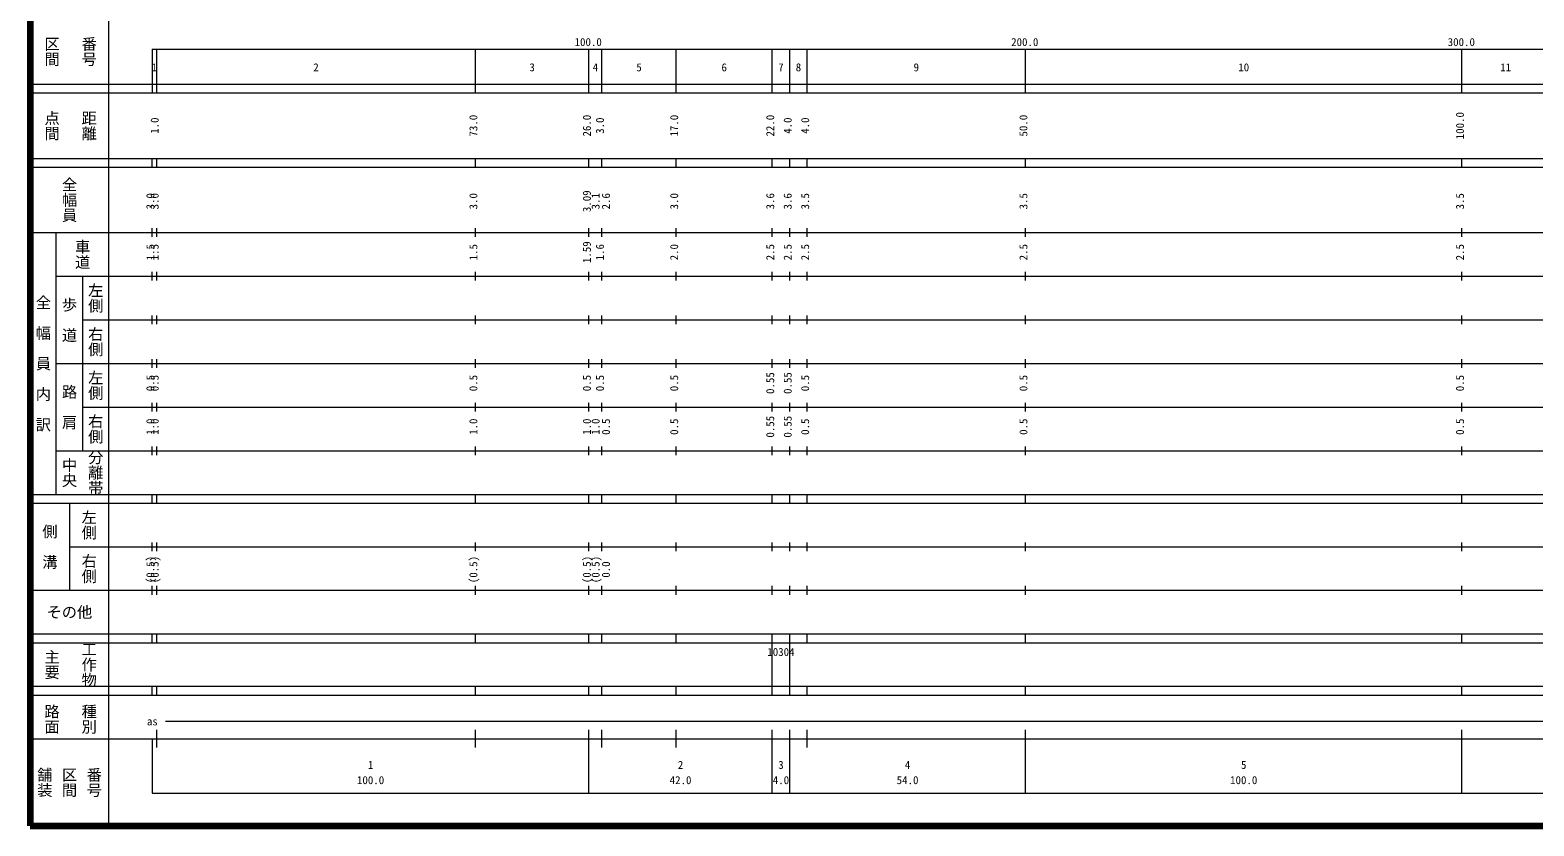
# Model space of a CAD drawing. Units: millimetres on the paper, enlarged 1000 times. Extents: x 40000 to 680000, y 20000 to 380000.
# Drawn here: x 40000 to 384476, y 20000 to 202409 of the extents above; entities that cross this region are included whole.
import ezdxf
from ezdxf.enums import TextEntityAlignment as Align

# ---------------------------------------------------------------- set-up
doc = ezdxf.new("R2010")
doc.units = ezdxf.units.MM
doc.header["$LTSCALE"] = 1000
doc.layers.add('M-TTL', color=2, linetype='Continuous', lineweight=140)
doc.layers.add('M-TTL-BAND', color=7, linetype='Continuous', lineweight=13)
doc.styles.add('@ＭＳ ゴシック', font='')
doc.styles.add('ＭＳ ゴシック', font='')
doc.styles.get('@ＭＳ ゴシック').set_extended_font_data('@MS Gothic')
doc.styles.get('ＭＳ ゴシック').set_extended_font_data('MS Gothic')

msp = doc.modelspace()

# ---------------------------------------------------------------- linework, layer by layer
at = {"layer": 'M-TTL'}
for p, q in [((40000, 380000), (40000, 20000)), ((40000, 20000), (680000, 20000))]:
    msp.add_line(p, q, dxfattribs=at)
at = {"layer": 'M-TTL-BAND'}
for p, q in [((58000, 370000), (58000, 20000)), ((68000, 198000), (579000, 198000)), ((68000, 198000), (68000, 188000)), ((69000, 188000), (69000, 198000)), ((142000, 188000), (142000, 198000)), ((168000, 188000), (168000, 198000)), ((171000, 188000), (171000, 198000)), ((188000, 188000), (188000, 198000)), ((210000, 188000), (210000, 198000)), ((214000, 188000), (214000, 198000)), ((218000, 188000), (218000, 198000)), ((268000, 188000), (268000, 198000)), ((368000, 188000), (368000, 198000)), ((40000, 190000), (579000, 190000)), ((40000, 188000), (579000, 188000)), ((40000, 173000), (579000, 173000)), ((68000, 171000), (68000, 173000)), ((69000, 171000), (69000, 173000)), ((142000, 171000), (142000, 173000)), ((168000, 171000), (168000, 173000)), ((171000, 171000), (171000, 173000)), ((188000, 171000), (188000, 173000)), ((210000, 171000), (210000, 173000)), ((214000, 171000), (214000, 173000)), ((218000, 171000), (218000, 173000)), ((268000, 171000), (268000, 173000)), ((368000, 171000), (368000, 173000)), ((40000, 171000), (579000, 171000)), ((40000, 156000), (579000, 156000)), ((46000, 96000), (46000, 156000)), ((68000, 155000), (68000, 157000)), ((69000, 155000), (69000, 157000)), ((142000, 155000), (142000, 157000)), ((168000, 155000), (168000, 157000)), ((171000, 155000), (171000, 157000)), ((188000, 155000), (188000, 157000)), ((210000, 155000), (210000, 157000)), ((214000, 155000), (214000, 157000)), ((218000, 155000), (218000, 157000)), ((268000, 155000), (268000, 157000)), ((368000, 155000), (368000, 157000)), ((46000, 146000), (579000, 146000)), ((52000, 146000), (52000, 106000)), ((68000, 145000), (68000, 147000)), ((69000, 145000), (69000, 147000)), ((142000, 145000), (142000, 147000)), ((168000, 145000), (168000, 147000)), ((171000, 145000), (171000, 147000)), ((188000, 145000), (188000, 147000)), ((210000, 145000), (210000, 147000)), ((214000, 145000), (214000, 147000)), ((218000, 145000), (218000, 147000)), ((268000, 145000), (268000, 147000)), ((368000, 145000), (368000, 147000)), ((52000, 136000), (579000, 136000)), ((68000, 135000), (68000, 137000)), ((69000, 135000), (69000, 137000)), ((142000, 135000), (142000, 137000)), ((168000, 135000), (168000, 137000)), ((171000, 135000), (171000, 137000)), ((188000, 135000), (188000, 137000)), ((210000, 135000), (210000, 137000)), ((214000, 135000), (214000, 137000)), ((218000, 135000), (218000, 137000)), ((268000, 135000), (268000, 137000)), ((368000, 135000), (368000, 137000)), ((46000, 126000), (579000, 126000)), ((68000, 125000), (68000, 127000)), ((69000, 125000), (69000, 127000)), ((142000, 125000), (142000, 127000)), ((168000, 125000), (168000, 127000)), ((171000, 125000), (171000, 127000)), ((188000, 125000), (188000, 127000)), ((210000, 125000), (210000, 127000)), ((214000, 125000), (214000, 127000)), ((218000, 125000), (218000, 127000)), ((268000, 125000), (268000, 127000)), ((368000, 125000), (368000, 127000)), ((52000, 116000), (579000, 116000)), ((68000, 115000), (68000, 117000)), ((69000, 115000), (69000, 117000)), ((142000, 115000), (142000, 117000)), ((168000, 115000), (168000, 117000)), ((171000, 115000), (171000, 117000)), ((188000, 115000), (188000, 117000)), ((210000, 115000), (210000, 117000)), ((214000, 115000), (214000, 117000)), ((218000, 115000), (218000, 117000)), ((268000, 115000), (268000, 117000)), ((368000, 115000), (368000, 117000)), ((68000, 105000), (68000, 107000)), ((69000, 105000), (69000, 107000)), ((142000, 105000), (142000, 107000)), ((168000, 105000), (168000, 107000)), ((171000, 105000), (171000, 107000)), ((188000, 105000), (188000, 107000)), ((210000, 105000), (210000, 107000)), ((214000, 105000), (214000, 107000)), ((218000, 105000), (218000, 107000)), ((268000, 105000), (268000, 107000)), ((368000, 105000), (368000, 107000)), ((46000, 106000), (579000, 106000)), ((40000, 96000), (579000, 96000)), ((40000, 94000), (579000, 94000)), ((49000, 94000), (49000, 74000)), ((68000, 94000), (68000, 96000)), ((69000, 94000), (69000, 96000)), ((142000, 94000), (142000, 96000)), ((168000, 94000), (168000, 96000)), ((171000, 94000), (171000, 96000)), ((188000, 94000), (188000, 96000)), ((210000, 94000), (210000, 96000)), ((214000, 94000), (214000, 96000)), ((218000, 94000), (218000, 96000)), ((268000, 94000), (268000, 96000)), ((368000, 94000), (368000, 96000)), ((49000, 84000), (579000, 84000)), ((68000, 83000), (68000, 85000)), ((69000, 83000), (69000, 85000)), ((142000, 83000), (142000, 85000)), ((168000, 83000), (168000, 85000)), ((171000, 83000), (171000, 85000)), ((188000, 83000), (188000, 85000)), ((210000, 83000), (210000, 85000)), ((214000, 83000), (214000, 85000)), ((218000, 83000), (218000, 85000)), ((268000, 83000), (268000, 85000)), ((368000, 83000), (368000, 85000)), ((40000, 74000), (579000, 74000)), ((68000, 73000), (68000, 75000)), ((69000, 73000), (69000, 75000)), ((142000, 73000), (142000, 75000)), ((168000, 73000), (168000, 75000)), ((171000, 73000), (171000, 75000)), ((188000, 73000), (188000, 75000)), ((210000, 73000), (210000, 75000)), ((214000, 73000), (214000, 75000)), ((218000, 73000), (218000, 75000)), ((268000, 73000), (268000, 75000)), ((368000, 73000), (368000, 75000)), ((40000, 64000), (579000, 64000)), ((68000, 62000), (68000, 64000)), ((69000, 62000), (69000, 64000)), ((142000, 62000), (142000, 64000)), ((168000, 62000), (168000, 64000)), ((171000, 62000), (171000, 64000)), ((188000, 62000), (188000, 64000)), ((210000, 62000), (210000, 64000)), ((214000, 62000), (214000, 64000)), ((218000, 62000), (218000, 64000)), ((268000, 62000), (268000, 64000)), ((368000, 62000), (368000, 64000)), ((40000, 62000), (579000, 62000)), ((210000, 52000), (210000, 62000)), ((214000, 52000), (214000, 62000)), ((40000, 52000), (579000, 52000)), ((68000, 50000), (68000, 52000)), ((69000, 50000), (69000, 52000)), ((142000, 50000), (142000, 52000)), ((168000, 50000), (168000, 52000)), ((171000, 50000), (171000, 52000)), ((188000, 50000), (188000, 52000)), ((210000, 50000), (210000, 52000)), ((214000, 50000), (214000, 52000)), ((218000, 50000), (218000, 52000)), ((268000, 50000), (268000, 52000)), ((368000, 50000), (368000, 52000)), ((40000, 50000), (579000, 50000)), ((69000, 38000), (69000, 42000)), ((71000, 44000), (565000, 44000)), ((142000, 38000), (142000, 42000)), ((168000, 27500), (168000, 42000)), ((171000, 38000), (171000, 42000)), ((188000, 38000), (188000, 42000)), ((210000, 27500), (210000, 42000)), ((214000, 27500), (214000, 42000)), ((218000, 38000), (218000, 42000)), ((268000, 27500), (268000, 42000)), ((368000, 27500), (368000, 42000)), ((40000, 40000), (579000, 40000)), ((68000, 40000), (68000, 27500)), ((68000, 27500), (579000, 27500))]:
    msp.add_line(p, q, dxfattribs=at)

# ---------------------------------------------------------------- texts
at = {"layer": 'M-TTL-BAND', "style": '@ＭＳ ゴシック'}
for s, p in [('区間', (45000, 197500)), ('番号', (53500, 197500)), ('点間', (45000, 180500)), ('距離', (53500, 180500)), ('全幅員', (49000, 163500)), ('車道', (52000, 151000)), ('全\u3000幅\u3000員\u3000内\u3000訳', (43000, 126000)), ('左側', (55000, 141000)), ('歩\u3000道', (49000, 136000)), ('右側', (55000, 131000)), ('左側', (55000, 121000)), ('路\u3000肩', (49000, 116000)), ('右側', (55000, 111000)), ('中央', (49000, 101000)), ('分離帯', (55000, 101000)), ('左側', (53500, 89000)), ('側\u3000溝', (44500, 84000)), ('右側', (53500, 79000)), ('主要', (45000, 57000)), ('工作物', (53500, 57000)), ('路面', (45000, 44500)), ('種別', (53500, 44500)), ('舗装', (43333, 30000)), ('区間', (49000, 30000)), ('番号', (54667, 30000))]:
    msp.add_text(s, height=2566, rotation=270, dxfattribs=at).set_placement(p, align=Align.MIDDLE_CENTER)
at = {"layer": 'M-TTL-BAND', "style": 'ＭＳ ゴシック'}
for s, p in [('100.0', (167844, 198195)), ('200.0', (267844, 198195)), ('300.0', (367844, 198195)), ('1', (68500, 192405)), ('2', (105500, 192405)), ('3', (155000, 192405)), ('4', (169500, 192405)), ('5', (179500, 192405)), ('6', (199000, 192405)), ('7', (212000, 192405)), ('8', (216000, 192405)), ('9', (243000, 192405)), ('10', (318000, 192405)), ('11', (378000, 192405)), ('as', (68000, 42500)), ('1', (118000, 32523)), ('2', (189000, 32523)), ('3', (212000, 32523)), ('4', (241000, 32523)), ('5', (318000, 32523)), ('100.0', (118000, 29033)), ('42.0', (189000, 29033)), ('4.0', (212000, 29033)), ('54.0', (241000, 29033)), ('100.0', (318000, 29033))]:
    msp.add_text(s, height=1833, dxfattribs=at).set_placement(p, align=Align.BOTTOM_CENTER)
for s, p in [('73.0', (143000, 180500)), ('26.0', (169000, 180500)), ('17.0', (189000, 180500)), ('22.0', (211000, 180500)), ('50.0', (269000, 180500)), ('100.0', (369000, 180500)), ('1.0', (70000, 180500)), ('3.0', (172000, 180500)), ('4.0', (215000, 180500)), ('4.0', (219000, 180500)), ('3.09', (169000, 163174)), ('3.0', (69000, 163174)), ('3.0', (70000, 163174)), ('3.0', (143000, 163174)), ('3.1', (171000, 163174)), ('2.6', (173370, 163174)), ('3.0', (189000, 163174)), ('3.6', (211000, 163174)), ('3.6', (215000, 163174)), ('3.5', (219000, 163174)), ('3.5', (269000, 163174)), ('3.5', (369000, 163174)), ('1.5', (69000, 151500)), ('1.5', (70000, 151500)), ('1.5', (143000, 151500)), ('1.59', (169000, 151500)), ('1.6', (172000, 151500)), ('2.0', (189000, 151500)), ('2.5', (211000, 151500)), ('2.5', (215000, 151500)), ('2.5', (219000, 151500)), ('2.5', (269000, 151500)), ('2.5', (369000, 151500)), ('0.5', (69000, 121500)), ('0.5', (70000, 121500)), ('0.5', (143000, 121500)), ('0.5', (169000, 121500)), ('0.5', (172000, 121500)), ('0.5', (189000, 121500)), ('0.55', (211000, 121500)), ('0.55', (215000, 121500)), ('0.5', (219000, 121500)), ('0.5', (269000, 121500)), ('0.5', (369000, 121500)), ('0.55', (211000, 111500)), ('0.55', (215000, 111500)), ('1.0', (69000, 111500)), ('1.0', (70000, 111500)), ('1.0', (143000, 111500)), ('1.0', (169000, 111500)), ('1.0', (171000, 111500)), ('0.5', (173370, 111500)), ('0.5', (189000, 111500)), ('0.5', (219000, 111500)), ('0.5', (269000, 111500)), ('0.5', (369000, 111500)), ('(0.5)', (69000, 78764)), ('(0.5)', (70000, 78764)), ('(0.5)', (143000, 78764)), ('(0.5)', (169000, 78764)), ('(0.5)', (171000, 78764)), ('0.0', (173370, 78764))]:
    msp.add_text(s, height=1833, rotation=90, dxfattribs=at).set_placement(p, align=Align.BOTTOM_CENTER)
msp.add_text('その他', height=2566, dxfattribs=at).set_placement((49000, 69000), align=Align.MIDDLE_CENTER)
msp.add_text('10304', height=1833, dxfattribs=at).set_placement((208875, 58405), align=Align.BOTTOM_LEFT)

doc.saveas('drawing.dxf')
